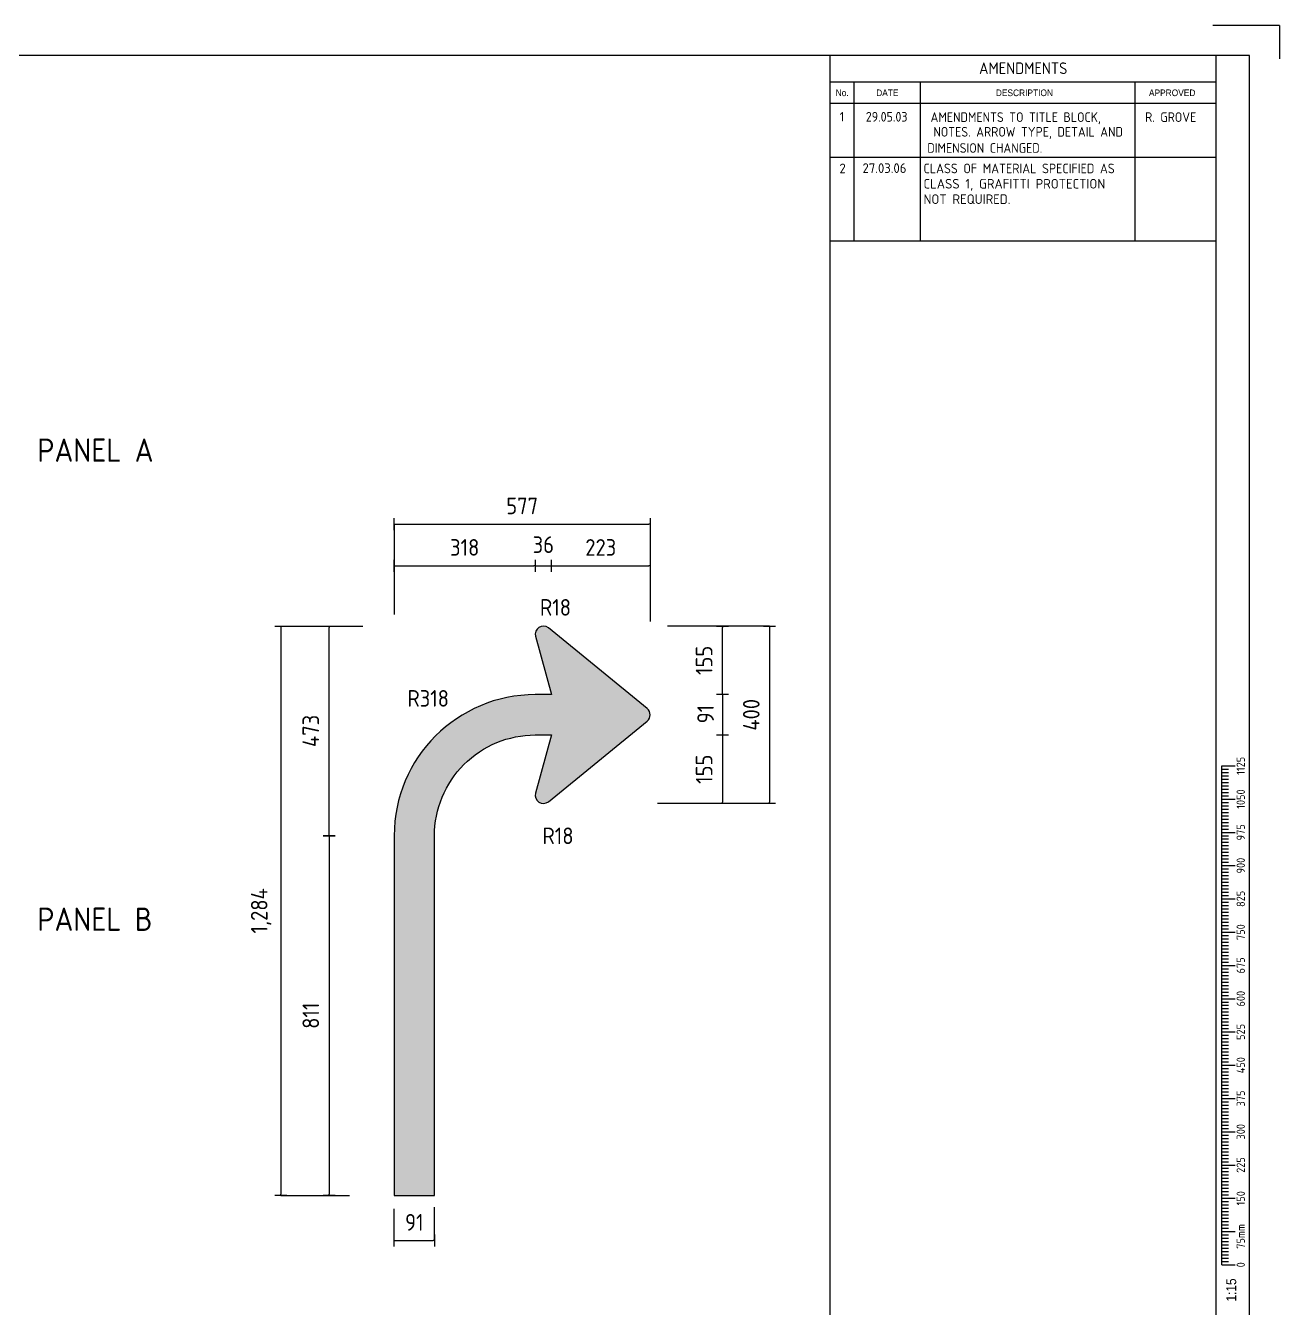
# Model space of a CAD drawing. Extents: x 0 to 420, y 0 to 297.
# Drawn here: x 231.5 to 420, y 104.2 to 297 of the extents above; entities that cross this region are included whole.
import ezdxf
from ezdxf.enums import TextEntityAlignment as Align

# ---------------------------------------------------------------- set-up
doc = ezdxf.new("R2010")
doc.units = 0
doc.header["$LTSCALE"] = 12
doc.header["$MEASUREMENT"] = 0
doc.header["$PDSIZE"] = 4
doc.layers.get('0').update_dxf_attribs({"linetype": 'CONTINUOUS'})
doc.layers.get('DEFPOINTS').update_dxf_attribs({"linetype": 'CONTINUOUS'})
for name, color, linetype in [('L18', 4, 'CONTINUOUS'), ('L25', 1, 'CONTINUOUS'), ('T25', 1, 'CONTINUOUS'), ('T35', 3, 'CONTINUOUS'), ('TBLK18', 4, 'CONTINUOUS'), ('TBLK25', 1, 'CONTINUOUS'), ('TBLK35', 3, 'CONTINUOUS'), ('TBLK50', 7, 'CONTINUOUS')]:
    doc.layers.add(name, color=color, linetype=linetype)
doc.styles.add('HELV', font='helv')
doc.styles.add('HELVL', font='HELVL')
doc.styles.add('ISO', font='iso')
doc.styles.add('ISO3098B', font='iso3098b')
doc.dimstyles.new('SIGNSDIM-15', dxfattribs={"dimtxt": 2.5, "dimasz": 0.2, "dimexe": 1.5, "dimexo": 2, "dimgap": 1.5, "dimtad": 1, "dimdec": 0, "dimlfac": 15, "dimrnd": 1, "dimdsep": 46, "dimlunit": 6, "dimtxsty": 'ISO', "dimblk": 'SGNDIM', "dimcen": 2.5, "dimse1": 1, "dimse2": 1, "dimadec": 0, "dimazin": 0, "dimtfac": 1, "dimtdec": 0, "dimtix": 1, "dimtmove": 0, "dimatfit": 3, "dimldrblk": 'SGNDIM', "dimfxl": 0, "dimtolj": 1, "dimtzin": 0, "dimarcsym": 0})

# ---------------------------------------------------------------- blocks, each defined once
blk = doc.blocks.new('A3BBLK')
at = {"layer": 'TBLK25'}
for q in [(410.0000000000002, 297), (420.0000000000002, 292)]:
    blk.add_line((420.0000000000002, 297), q, dxfattribs=at)
at = {"layer": 'TBLK50'}
for p, q in [((415.5000000000002, 292.5), (13, 292.5)), ((352.5000000000002, 4.5), (352.5000000000002, 292.5)), ((415.5000000000002, 4.5), (415.5000000000002, 292.5))]:
    blk.add_line(p, q, dxfattribs=at)
blk = doc.blocks.new('a3_in_vtblk_trial')
at = {"layer": 'TBLK35'}
blk.add_line((410.5000000000002, 57.0000034073438), (410.5000000000002, 292.5), dxfattribs=at)
blk.add_blockref('A3BBLK', (0, 0))
at = {"layer": 'TBLK18', "style": 'ISO'}
blk.add_attdef('MR_DIRECTORATE', text='', height=1.5, dxfattribs=at).set_placement((381.4999759511999, 67.11854008754318), align=Align.CENTER)
for tag, p in [('STREET_NAME', (355.5137895790352, 61.09980758557714)), ('SUBURB_POSTCODE', (388.4876006384665, 61.09980758557715)), ('TELEPHONE_NO.', (368.305585181161, 58.83607451485062)), ('FAX_NO.', (393.5551626321451, 58.83607451485064))]:
    blk.add_attdef(tag, p, '', height=1.5, dxfattribs=at)
at = {"layer": 'TBLK25', "style": 'ISO'}
for tag, height, p in [('MR_BRANCH', 2, (381.4999759511999, 64.19890984097322)), ('ROAD_SECTION', 1.75, (384.5000000000002, 29.16173896970201)), ('SLK', 1.75, (384.5000000000002, 26.1075246124858)), ('CHAINAGE', 1.75, (384.5000000000002, 19.20540307318197)), ('DRG_TYPE_03', 1.75, (360.5136367805103, 11.49817876604902)), ('DRG_TYPE_02', 1.75, (360.5136367805103, 8.36094648421215)), ('DRG_TYPE_01', 1.75, (360.3001827363209, 5.421370036774192))]:
    blk.add_attdef(tag, text='', height=height, dxfattribs=at).set_placement(p, align=Align.CENTER)
for tag, p, height in [('FILE_NUMBER', (371.7734372500394, 53.23654939078443), 2.5), ('DESIGNED_/_DRAWN', (371.7734372500394, 48.48654939078443), 2), ('DATE', (405.6827107580104, 48.48654939078443), 2), ('VERIFIED', (371.7734372500394, 43.48654939078443), 2), ('DATE', (405.6827107580104, 43.40438194418351), 2), ('APPROVED', (371.7734372500394, 38.48654939078443), 2), ('DATE', (405.6827107580104, 38.39183374674627), 2), ('LOCAL_AUTHORITY', (370.4803380961682, 16.73347288757691), 1.25)]:
    blk.add_attdef(tag, p, '', height=height, dxfattribs=at)
at = {"layer": 'TBLK35', "style": 'ISO', "width": 0.9}
for tag, p in [('ROAD_PROJECT&NUMBER', (384.5000000000002, 32.2306857455136)), ('DRAWING_DESCRIPTION', (384.5000000000002, 22.28803357079107))]:
    blk.add_attdef(tag, text='', height=2.5, dxfattribs=at).set_placement(p, align=Align.CENTER)
at = {"layer": 'TBLK50', "style": 'ISO'}
blk.add_attdef('DRG_NUMBER', (370.5000239680314, 6.021273163303363), '', height=5, dxfattribs=at)
blk = doc.blocks.new('SGNDIM')
for p, q in [((0, 0), (-1, 0)), ((0, 4.5), (0, -4.5))]:
    blk.add_line(p, q)
blk = doc.blocks.new('*D33')
at = {"layer": 'DEFPOINTS', "color": 0}
for p in [(309.8639379629817, 206.750080839071), (269.8801107659443, 121.1491300210633), (293.4795435103127, 121.1491300210633)]:
    blk.add_point(p, dxfattribs=at)
at = {"layer": 'L25', "color": 0, "lineweight": -2}
blk.add_line((269.8801107659444, 206.5500808390711), (269.8801107659443, 121.3491300210633), dxfattribs=at)
at = {"layer": 'L25', "color": 0, "lineweight": -2, "xscale": 0.2, "yscale": 0.2, "zscale": 0.2}
for p, rotation in [((269.8801107659444, 206.750080839071), 90), ((269.8801107659443, 121.1491300210633), 270)]:
    blk.add_blockref('SGNDIM', p, dxfattribs=dict(at, rotation=rotation))
at = {"layer": 'L25', "color": 0, "insert": (266.9426107659443, 163.9496054300672), "char_height": 2.5, "attachment_point": 5, "rotation": 90, "style": 'ISO'}
blk.add_mtext('\\A1;1,284', dxfattribs=at)
blk = doc.blocks.new('*D34')
at = {"layer": 'DEFPOINTS', "color": 0}
for p in [(286.9373363546953, 128.551459558127), (292.9975944110269, 128.551459558127), (292.9975944110269, 114.3828576902004)]:
    blk.add_point(p, dxfattribs=at)
at = {"layer": 'L25', "color": 0, "lineweight": -2}
blk.add_line((287.1373363546953, 114.3828576902004), (292.7975944110269, 114.3828576902004), dxfattribs=at)
at = {"layer": 'L25', "color": 0, "lineweight": -2, "xscale": 0.2, "yscale": 0.2, "zscale": 0.2, "rotation": 180}
blk.add_blockref('SGNDIM', (286.9373363546953, 114.3828576902004), dxfattribs=at)
at = {"layer": 'L25', "color": 0, "lineweight": -2, "xscale": 0.2, "yscale": 0.2, "zscale": 0.2}
blk.add_blockref('SGNDIM', (292.9975944110269, 114.3828576902004), dxfattribs=at)
at = {"layer": 'L25', "color": 0, "insert": (289.9674653828611, 117.1328576902004), "char_height": 2.5, "attachment_point": 5, "style": 'ISO'}
blk.add_mtext('\\A1;91', dxfattribs=at)
blk = doc.blocks.new('*D35')
at = {"layer": 'DEFPOINTS', "color": 0}
for p in [(324.1127759772563, 206.7502750667467), (324.1127759772563, 180.0851396188877), (343.3717790246706, 180.0851396188877)]:
    blk.add_point(p, dxfattribs=at)
at = {"layer": 'L25', "color": 0, "lineweight": -2}
blk.add_line((343.3717790246706, 206.5502750667467), (343.3717790246706, 180.2851396188877), dxfattribs=at)
at = {"layer": 'L25', "color": 0, "lineweight": -2, "xscale": 0.2, "yscale": 0.2, "zscale": 0.2}
for p, rotation in [((343.3717790246706, 206.7502750667467), 90), ((343.3717790246706, 180.0851396188877), 270)]:
    blk.add_blockref('SGNDIM', p, dxfattribs=dict(at, rotation=rotation))
at = {"layer": 'L25', "color": 0, "insert": (340.6217790246705, 193.4177073428173), "char_height": 2.5, "attachment_point": 5, "rotation": 90, "style": 'ISO'}
blk.add_mtext('\\A1;400', dxfattribs=at)
blk = doc.blocks.new('*D36')
at = {"layer": 'DEFPOINTS', "color": 0}
for p in [(277.1551396299211, 206.7502750667468), (299.107596303504, 206.7502750667468), (299.107596303504, 175.2369331738225)]:
    blk.add_point(p, dxfattribs=at)
at = {"layer": 'L25', "color": 0, "lineweight": -2}
blk.add_line((277.1551396299211, 175.4369331738224), (277.1551396299211, 206.5502750667468), dxfattribs=at)
at = {"layer": 'L25', "color": 0, "lineweight": -2, "xscale": 0.2, "yscale": 0.2, "zscale": 0.2}
for p, rotation in [((277.1551396299211, 206.7502750667468), 90), ((277.1551396299211, 175.2369331738225), 270)]:
    blk.add_blockref('SGNDIM', p, dxfattribs=dict(at, rotation=rotation))
at = {"layer": 'L25', "color": 0, "insert": (274.4051396299211, 190.9936041202846), "char_height": 2.5, "attachment_point": 5, "rotation": 90, "style": 'ISO'}
blk.add_mtext('\\A1;473', dxfattribs=at)
blk = doc.blocks.new('*D37')
at = {"layer": 'DEFPOINTS', "color": 0}
for p in [(297.0792287678045, 206.7502750667468), (336.2820768939142, 206.7502750667467), (297.0792287678045, 196.447836370983)]:
    blk.add_point(p, dxfattribs=at)
at = {"layer": 'L25', "color": 0, "lineweight": -2}
blk.add_line((336.2820768939142, 196.647836370983), (336.2820768939142, 206.5502750667467), dxfattribs=at)
at = {"layer": 'L25', "color": 0, "lineweight": -2, "xscale": 0.2, "yscale": 0.2, "zscale": 0.2}
for p, rotation in [((336.2820768939142, 206.7502750667467), 90), ((336.2820768939142, 196.447836370983), 270)]:
    blk.add_blockref('SGNDIM', p, dxfattribs=dict(at, rotation=rotation))
at = {"layer": 'L25', "color": 0, "insert": (333.5320768939142, 201.5990557188649), "char_height": 2.5, "attachment_point": 5, "rotation": 90, "style": 'ISO'}
blk.add_mtext('\\A1;155', dxfattribs=at)
blk = doc.blocks.new('*D38')
at = {"layer": 'DEFPOINTS', "color": 0}
for p in [(297.0792287678045, 190.3875783146514), (297.0792287678045, 180.0851396188877), (336.2820768939142, 180.0851396188877)]:
    blk.add_point(p, dxfattribs=at)
at = {"layer": 'L25', "color": 0, "lineweight": -2}
blk.add_line((336.2820768939142, 190.1875783146514), (336.2820768939142, 180.2851396188877), dxfattribs=at)
at = {"layer": 'L25', "color": 0, "lineweight": -2, "xscale": 0.2, "yscale": 0.2, "zscale": 0.2}
for p, rotation in [((336.2820768939142, 190.3875783146514), 90), ((336.2820768939142, 180.0851396188877), 270)]:
    blk.add_blockref('SGNDIM', p, dxfattribs=dict(at, rotation=rotation))
at = {"layer": 'L25', "color": 0, "insert": (333.5320768939142, 185.2363589667696), "char_height": 2.5, "attachment_point": 5, "rotation": 90, "style": 'ISO'}
blk.add_mtext('\\A1;155', dxfattribs=at)
blk = doc.blocks.new('*D39')
at = {"layer": 'DEFPOINTS', "color": 0}
for p in [(325.4199750124008, 222.0666137075758), (286.9373363546953, 172.585143485761), (325.4199750124008, 172.5851434857609)]:
    blk.add_point(p, dxfattribs=at)
at = {"layer": 'L25', "color": 0, "lineweight": -2}
blk.add_line((287.1373363546953, 222.0666137075758), (325.2199750124008, 222.0666137075758), dxfattribs=at)
at = {"layer": 'L25', "color": 0, "lineweight": -2, "xscale": 0.2, "yscale": 0.2, "zscale": 0.2, "rotation": 180}
blk.add_blockref('SGNDIM', (286.9373363546953, 222.0666137075758), dxfattribs=at)
at = {"layer": 'L25', "color": 0, "lineweight": -2, "xscale": 0.2, "yscale": 0.2, "zscale": 0.2}
blk.add_blockref('SGNDIM', (325.4199750124008, 222.0666137075758), dxfattribs=at)
at = {"layer": 'L25', "color": 0, "insert": (306.178655683548, 224.8166137075758), "char_height": 2.5, "attachment_point": 5, "style": 'ISO'}
blk.add_mtext('\\A1;577', dxfattribs=at)
blk = doc.blocks.new('*D40')
at = {"layer": 'DEFPOINTS', "color": 0}
for p in [(308.1482395518558, 215.8270115983869), (286.9373363546953, 166.345541376572), (308.1482395518558, 166.345541376572)]:
    blk.add_point(p, dxfattribs=at)
at = {"layer": 'L25', "color": 0, "lineweight": -2}
blk.add_line((287.1373363546953, 215.8270115983869), (307.9482395518558, 215.8270115983869), dxfattribs=at)
at = {"layer": 'L25', "color": 0, "lineweight": -2, "xscale": 0.2, "yscale": 0.2, "zscale": 0.2, "rotation": 180}
blk.add_blockref('SGNDIM', (286.9373363546953, 215.8270115983869), dxfattribs=at)
at = {"layer": 'L25', "color": 0, "lineweight": -2, "xscale": 0.2, "yscale": 0.2, "zscale": 0.2}
blk.add_blockref('SGNDIM', (308.1482395518558, 215.8270115983869), dxfattribs=at)
at = {"layer": 'L25', "color": 0, "insert": (297.5427879532755, 218.5770115983869), "char_height": 2.5, "attachment_point": 5, "style": 'ISO'}
blk.add_mtext('\\A1;318', dxfattribs=at)
blk = doc.blocks.new('*D41')
at = {"layer": 'DEFPOINTS', "color": 0}
for p in [(310.5723427743884, 215.8270115983869), (325.4199750124008, 215.8270115983869), (325.4199750124008, 215.8270115983869)]:
    blk.add_point(p, dxfattribs=at)
at = {"layer": 'L25', "color": 0, "lineweight": -2}
blk.add_line((310.7723427743884, 215.8270115983869), (325.2199750124008, 215.8270115983869), dxfattribs=at)
at = {"layer": 'L25', "color": 0, "lineweight": -2, "xscale": 0.2, "yscale": 0.2, "zscale": 0.2, "rotation": 180}
blk.add_blockref('SGNDIM', (310.5723427743884, 215.8270115983869), dxfattribs=at)
at = {"layer": 'L25', "color": 0, "lineweight": -2, "xscale": 0.2, "yscale": 0.2, "zscale": 0.2}
blk.add_blockref('SGNDIM', (325.4199750124008, 215.8270115983869), dxfattribs=at)
at = {"layer": 'L25', "color": 0, "insert": (317.9961588933946, 218.5770115983869), "char_height": 2.5, "attachment_point": 5, "style": 'ISO'}
blk.add_mtext('\\A1;223', dxfattribs=at)
blk = doc.blocks.new('sca15_3')
at = {"layer": 'L18'}
for p, q in [((-4.144924845023667, 89), (-2.144924845023667, 89)), ((-4.144924845023667, 14), (-4.144924845023667, 89)), ((-4.144924845023667, 88.5), (-3.144924845023667, 88.5)), ((-4.144924845023667, 88), (-3.144924845023667, 88)), ((-4.144924845023667, 87.5), (-3.144924845023667, 87.5)), ((-4.144924845023667, 87), (-3.144924845023667, 87)), ((-4.144924845023667, 86.5), (-3.144924845023667, 86.5)), ((-4.144924845023667, 86), (-3.144924845023667, 86)), ((-4.144924845023667, 85.5), (-3.144924845023667, 85.5)), ((-4.144924845023667, 85), (-3.144924845023667, 85)), ((-4.144924845023667, 84.5), (-3.144924845023667, 84.5)), ((-4.144924845023667, 84), (-2.144924845023667, 84)), ((-4.144924845023667, 83.5), (-3.144924845023667, 83.5)), ((-4.144924845023667, 83), (-3.144924845023667, 83)), ((-4.144924845023667, 82.5), (-3.144924845023667, 82.5)), ((-4.144924845023667, 82), (-3.144924845023667, 82)), ((-4.144924845023667, 81.5), (-3.144924845023667, 81.5)), ((-4.144924845023667, 81), (-3.144924845023667, 81)), ((-4.144924845023667, 80.5), (-3.144924845023667, 80.5)), ((-4.144924845023667, 80), (-3.144924845023667, 80)), ((-4.144924845023667, 79.5), (-3.144924845023667, 79.5)), ((-4.144924845023667, 79), (-2.144924845023667, 79)), ((-4.144924845023667, 78.5), (-3.144924845023667, 78.5)), ((-4.144924845023667, 78), (-3.144924845023667, 78)), ((-4.144924845023667, 77.5), (-3.144924845023667, 77.5)), ((-4.144924845023667, 77), (-3.144924845023667, 77)), ((-4.144924845023667, 76.5), (-3.144924845023667, 76.5)), ((-4.144924845023667, 76), (-3.144924845023667, 76)), ((-4.144924845023667, 75.5), (-3.144924845023667, 75.5)), ((-4.144924845023667, 75), (-3.144924845023667, 75)), ((-4.144924845023667, 74.5), (-3.144924845023667, 74.5)), ((-4.144924845023667, 74), (-2.144924845023667, 74)), ((-4.144924845023667, 73.5), (-3.144924845023667, 73.5)), ((-4.144924845023667, 73), (-3.144924845023667, 73)), ((-4.144924845023667, 72.5), (-3.144924845023667, 72.5)), ((-4.144924845023667, 72), (-3.144924845023667, 72)), ((-4.144924845023667, 71.5), (-3.144924845023667, 71.5)), ((-4.144924845023667, 71), (-3.144924845023667, 71)), ((-4.144924845023667, 70.5), (-3.144924845023667, 70.5)), ((-4.144924845023667, 70), (-3.144924845023667, 70)), ((-4.144924845023667, 69.5), (-3.144924845023667, 69.5)), ((-4.144924845023667, 69), (-2.144924845023667, 69)), ((-4.144924845023667, 68.5), (-3.144924845023667, 68.5)), ((-4.144924845023667, 68), (-3.144924845023667, 68)), ((-4.144924845023667, 67.5), (-3.144924845023667, 67.5)), ((-4.144924845023667, 67), (-3.144924845023667, 67)), ((-4.144924845023667, 66.5), (-3.144924845023667, 66.5)), ((-4.144924845023667, 66), (-3.144924845023667, 66)), ((-4.144924845023667, 65.5), (-3.144924845023667, 65.5)), ((-4.144924845023667, 65), (-3.144924845023667, 65)), ((-4.144924845023667, 64.5), (-3.144924845023667, 64.5)), ((-4.144924845023667, 64), (-2.144924845023667, 64)), ((-4.144924845023667, 63.5), (-3.144924845023667, 63.5)), ((-4.144924845023667, 63), (-3.144924845023667, 63)), ((-4.144924845023667, 62.5), (-3.144924845023667, 62.5)), ((-4.144924845023667, 62), (-3.144924845023667, 62)), ((-4.144924845023667, 61.5), (-3.144924845023667, 61.5)), ((-4.144924845023667, 61), (-3.144924845023667, 61)), ((-4.144924845023667, 60.5), (-3.144924845023667, 60.5)), ((-4.144924845023667, 60), (-3.144924845023667, 60)), ((-4.144924845023667, 59.5), (-3.144924845023667, 59.5)), ((-4.144924845023667, 59), (-2.144924845023667, 59)), ((-4.144924845023667, 58.5), (-3.144924845023667, 58.5)), ((-4.144924845023667, 58), (-3.144924845023667, 58)), ((-4.144924845023667, 57.5), (-3.144924845023667, 57.5)), ((-4.144924845023667, 57), (-3.144924845023667, 57)), ((-4.144924845023667, 56.5), (-3.144924845023667, 56.5)), ((-4.144924845023667, 56), (-3.144924845023667, 56)), ((-4.144924845023667, 55.5), (-3.144924845023667, 55.5)), ((-4.144924845023667, 55), (-3.144924845023667, 55)), ((-4.144924845023667, 54.5), (-3.144924845023667, 54.5)), ((-4.144924845023667, 54), (-2.144924845023667, 54)), ((-4.144924845023667, 53.5), (-3.144924845023667, 53.5)), ((-4.144924845023667, 53), (-3.144924845023667, 53)), ((-4.144924845023667, 52.5), (-3.144924845023667, 52.5)), ((-4.144924845023667, 52), (-3.144924845023667, 52)), ((-4.144924845023667, 51.5), (-3.144924845023667, 51.5)), ((-4.144924845023667, 51), (-3.144924845023667, 51)), ((-4.144924845023667, 50.5), (-3.144924845023667, 50.5)), ((-4.144924845023667, 50), (-3.144924845023667, 50)), ((-4.144924845023667, 49.5), (-3.144924845023667, 49.5)), ((-4.144924845023667, 49), (-2.144924845023667, 49)), ((-4.144924845023667, 48.5), (-3.144924845023667, 48.5)), ((-4.144924845023667, 48), (-3.144924845023667, 48)), ((-4.144924845023667, 47.5), (-3.144924845023667, 47.5)), ((-4.144924845023667, 47), (-3.144924845023667, 47)), ((-4.144924845023667, 46.5), (-3.144924845023667, 46.5)), ((-4.144924845023667, 46), (-3.144924845023667, 46)), ((-4.144924845023667, 45.5), (-3.144924845023667, 45.5)), ((-4.144924845023667, 45), (-3.144924845023667, 45)), ((-4.144924845023667, 44.5), (-3.144924845023667, 44.5)), ((-4.144924845023667, 44), (-2.144924845023667, 44)), ((-4.144924845023667, 43.5), (-3.144924845023667, 43.5)), ((-4.144924845023667, 43), (-3.144924845023667, 43)), ((-4.144924845023667, 42.5), (-3.144924845023667, 42.5)), ((-4.144924845023667, 42), (-3.144924845023667, 42)), ((-4.144924845023667, 41.5), (-3.144924845023667, 41.5)), ((-4.144924845023667, 41), (-3.144924845023667, 41)), ((-4.144924845023667, 40.5), (-3.144924845023667, 40.5)), ((-4.144924845023667, 40), (-3.144924845023667, 40)), ((-4.144924845023667, 39.5), (-3.144924845023667, 39.5)), ((-4.144924845023667, 39), (-2.144924845023667, 39)), ((-4.144924845023667, 38.5), (-3.144924845023667, 38.5)), ((-4.144924845023667, 38), (-3.144924845023667, 38)), ((-4.144924845023667, 37.5), (-3.144924845023667, 37.5)), ((-4.144924845023667, 37), (-3.144924845023667, 37)), ((-4.144924845023667, 36.5), (-3.144924845023667, 36.5)), ((-4.144924845023667, 36), (-3.144924845023667, 36)), ((-4.144924845023667, 35.5), (-3.144924845023667, 35.5)), ((-4.144924845023667, 35), (-3.144924845023667, 35)), ((-4.144924845023667, 34.5), (-3.144924845023667, 34.5)), ((-4.144924845023667, 34), (-2.144924845023667, 34)), ((-4.144924845023667, 33.5), (-3.144924845023667, 33.5)), ((-4.144924845023667, 33), (-3.144924845023667, 33)), ((-4.144924845023667, 32.5), (-3.144924845023667, 32.5)), ((-4.144924845023667, 32), (-3.144924845023667, 32)), ((-4.144924845023667, 31.5), (-3.144924845023667, 31.5)), ((-4.144924845023667, 31), (-3.144924845023667, 31)), ((-4.144924845023667, 30.5), (-3.144924845023667, 30.5)), ((-4.144924845023667, 30), (-3.144924845023667, 30)), ((-4.144924845023667, 29.5), (-3.144924845023667, 29.5)), ((-4.144924845023667, 29), (-2.144924845023667, 29)), ((-4.144924845023667, 28.5), (-3.144924845023667, 28.5)), ((-4.144924845023667, 28), (-3.144924845023667, 28)), ((-4.144924845023667, 27.5), (-3.144924845023667, 27.5)), ((-4.144924845023667, 27), (-3.144924845023667, 27)), ((-4.144924845023667, 26.5), (-3.144924845023667, 26.5)), ((-4.144924845023667, 26), (-3.144924845023667, 26)), ((-4.144924845023667, 25.5), (-3.144924845023667, 25.5)), ((-4.144924845023667, 25), (-3.144924845023667, 25)), ((-4.144924845023667, 24.5), (-3.144924845023667, 24.5)), ((-4.144924845023667, 24), (-2.144924845023667, 24)), ((-4.144924845023667, 23.5), (-3.144924845023667, 23.5)), ((-4.144924845023667, 23), (-3.144924845023667, 23)), ((-4.144924845023667, 22.5), (-3.144924845023667, 22.5)), ((-4.144924845023667, 22), (-3.144924845023667, 22)), ((-4.144924845023667, 21.5), (-3.144924845023667, 21.5)), ((-4.144924845023667, 21), (-3.144924845023667, 21)), ((-4.144924845023667, 20.5), (-3.144924845023667, 20.5)), ((-4.144924845023667, 20), (-3.144924845023667, 20)), ((-4.144924845023667, 19.5), (-3.144924845023667, 19.5)), ((-4.144924845023667, 19), (-2.144924845023667, 19)), ((-4.144924845023667, 18.5), (-3.144924845023667, 18.5)), ((-4.144924845023667, 18), (-3.144924845023667, 18)), ((-4.144924845023667, 17.5), (-3.144924845023667, 17.5)), ((-4.144924845023667, 17), (-3.144924845023667, 17)), ((-4.144924845023667, 16.5), (-3.144924845023667, 16.5)), ((-4.144924845023667, 16), (-3.144924845023667, 16)), ((-4.144924845023667, 15.5), (-3.144924845023667, 15.5)), ((-4.144924845023667, 15), (-3.144924845023667, 15)), ((-4.144924845023667, 14.5), (-3.144924845023667, 14.5)), ((-4.144924845023667, 14), (-2.144924845023667, 14))]:
    blk.add_line(p, q, dxfattribs=at)
at = {"layer": 'L18', "style": 'ISO'}
for s, p in [('1125', (-0.6781779558270102, 89)), ('1050', (-0.6781779558270102, 84)), ('975', (-0.6781779558270102, 79)), ('900', (-0.6781779558270102, 74)), ('825', (-0.6781779558270102, 69)), ('750', (-0.6781779558270102, 64)), ('675', (-0.6781779558270102, 59)), ('600', (-0.6781779558270102, 54)), ('525', (-0.6781779558270102, 49)), ('450', (-0.6781779558270102, 44)), ('375', (-0.6781779558270102, 39)), ('300', (-0.6781779558270102, 34)), ('225', (-0.6781779558270102, 29)), ('150', (-0.6781779558270102, 24)), ('0', (-0.6781779558270102, 14))]:
    blk.add_text(s, height=1.25, rotation=90, dxfattribs=at).set_placement(p, align=Align.CENTER)
blk.add_text('75mm', height=1.25, rotation=90, dxfattribs=at).set_placement((-0.6747569548835202, 16.41232299830881))
at = {"layer": 'L18', "style": 'HELV', "width": 0.85}
blk.add_text('1:15', height=1.5, rotation=90, dxfattribs=at).set_placement((-1.985714686587016, 11.9491456330818), align=Align.RIGHT)
blk = doc.blocks.new('*D43')
at = {"layer": 'DEFPOINTS', "color": 0}
for p in [(277.1551396299211, 175.2369331738225), (277.1551396299209, 121.1491300210633), (288.1313679667126, 121.1491300210633)]:
    blk.add_point(p, dxfattribs=at)
at = {"layer": 'L25', "color": 0, "lineweight": -2}
blk.add_line((277.155139629921, 175.0369331738225), (277.1551396299209, 121.3491300210633), dxfattribs=at)
at = {"layer": 'L25', "color": 0, "lineweight": -2, "xscale": 0.2, "yscale": 0.2, "zscale": 0.2}
for p, rotation in [((277.155139629921, 175.2369331738225), 90), ((277.1551396299209, 121.1491300210633), 270)]:
    blk.add_blockref('SGNDIM', p, dxfattribs=dict(at, rotation=rotation))
at = {"layer": 'L25', "color": 0, "insert": (274.4051396299209, 148.1930315974429), "char_height": 2.5, "attachment_point": 5, "rotation": 90, "style": 'ISO'}
blk.add_mtext('\\A1;811', dxfattribs=at)

msp = doc.modelspace()

# ---------------------------------------------------------------- hatches: boundary and pattern name
at = {"layer": 'L25'}
h = msp.add_hatch(color=256, dxfattribs=at)
edge = h.paths.add_edge_path()
edge.add_line((286.9373363546953, 175.2369331738225), (286.9373363546953, 121.1491300210633))
edge.add_line((286.9373363546953, 121.1491300210633), (292.9975944110269, 121.1491300210633))
edge.add_line((292.9975944110269, 121.1491300210633), (292.9975944110269, 175.2369331738225))
edge.add_arc((308.1482395518559, 175.2369331738225), 15.150645140829, 89.99999999999977, 179.9999999999998, ccw=False)
edge.add_line((308.1482395518559, 190.3875783146514), (310.5723427743884, 190.3875783146514))
edge.add_line((310.5723427743884, 190.3875783146514), (308.1905819662231, 181.6147593379095))
edge.add_arc((309.3602911631221, 181.2971912301541), 1.212051611266344, 164.8107132628176, 309.2256740638781)
edge.add_line((310.1267641060989, 180.3582618738883), (324.9743963446596, 192.4787779725502))
edge.add_arc((324.2079234011345, 193.4177073283684), 1.212051611266289, 309.2256740973357, 410.7743259026643)
edge.add_line((324.9743963446596, 194.3566366841867), (310.1267641066472, 206.4771528112986))
edge.add_arc((309.3602911631221, 205.5382234554804), 1.212051611266347, 50.77432590266306, 195.1892867371824)
edge.add_line((308.1905819662231, 205.220655347725), (310.5723427743884, 196.447836370983))
edge.add_line((310.5723427743884, 196.447836370983), (308.1482395518559, 196.447836370983))
edge.add_arc((308.1482395518559, 175.2369331738225), 21.21090319716055, 89.99999999999984, 179.9999999999999)

# ---------------------------------------------------------------- linework, layer by layer
for p, q in [((286.9373363546953, 222.0666137075758), (286.9373363546953, 208.4699137622033)), ((325.4199750124008, 222.0666137075758), (325.4199750124008, 207.4663130390898)), ((308.1482395518558, 215.8270115983869), (310.5723427743884, 215.8270115983869)), ((269.8801107659443, 206.7500808390711), (282.246107162843, 206.7500808390711)), ((343.3717790246706, 206.7502750667467), (328.0364669959774, 206.7502750667467)), ((336.2820768939142, 196.847836370983), (336.2820768939142, 197.247836370983)), ((336.2820768939142, 196.447836370983), (336.2820768939142, 190.3875783146514)), ((336.2820768939142, 189.9875783146514), (336.2820768939142, 189.5875783146514)), ((343.3717790246706, 180.0851396188877), (326.5380948853584, 180.0851396188877)), ((269.8801107659443, 121.1491300210633), (280.2484271292827, 121.1491300210633)), ((286.9373363546953, 114.3828576902004), (286.9373363546953, 119.1629600179885)), ((292.9975944110269, 114.3828576902004), (292.9975944110269, 119.422491537183))]:
    msp.add_line(p, q, dxfattribs=at)
msp.add_lwpolyline([(286.9373363546953, 175.2369331738225), (286.9373363546953, 121.1491300210633), (292.9975944110269, 121.1491300210633), (292.9975944110269, 175.2369331738225, -0.414213562373095), (308.1482395518559, 190.3875783146514), (310.5723427743884, 190.3875783146514), (308.1905819662231, 181.6147593379095, 0.7293125378918052), (310.1267641060989, 180.3582618738883), (324.9743963446596, 192.4787779725502, 0.4745603755810995), (324.9743963446596, 194.3566366841867), (310.1267641066472, 206.4771528112986, 0.7293125381154544), (308.1905819662231, 205.220655347725), (310.5723427743884, 196.447836370983), (308.1482395518559, 196.447836370983, 0.414213562373095)], format="xyb", close=True, dxfattribs=at)
at = {"layer": 'TBLK25'}
for p, q in [((410.5000000000002, 288.5), (352.5000000000002, 288.4999999999999)), ((356.0740069478837, 264.5965470397815), (356.074006947884, 288.4999999999999)), ((366.0740069478838, 264.5965470397815), (366.0740069478837, 288.4999999999999)), ((398.3258357894709, 264.5965470397815), (398.3258357894713, 288.5)), ((410.5000000000002, 285.3), (352.5000000000002, 285.2999999999999)), ((410.5654326616154, 277.1590974797038), (352.5654326616154, 277.1590974797037)), ((410.5000000000003, 264.5965470397816), (352.5000000000003, 264.5965470397815))]:
    msp.add_line(p, q, dxfattribs=at)

# ---------------------------------------------------------------- block references
at = {"layer": 'L25'}
for name, p in [('a3_in_vtblk_trial', (0, 0)), ('sca15_3', (415.5000000000002, 96.75000340734367))]:
    msp.add_blockref(name, p, dxfattribs=at)

# ---------------------------------------------------------------- texts
at = {"layer": 'L25', "style": 'ISO3098B'}
for s, p in [('2', (353.8788378815625, 274.8193993895761)), ('27.03.06', (357.3444780861489, 274.8596423641795)), ('CLASS 1, GRAFITTI PROTECTION', (366.5141446365765, 272.5133696044941)), ('NOT REQUIRED.', (366.5141446365765, 270.1972873750616))]:
    msp.add_text(s, height=1.45, dxfattribs=at).set_placement(p)
at = {"layer": 'L25', "style": 'ISO3098B', "width": 0.95}
msp.add_text('CLASS OF MATERIAL SPECIFIED AS ', height=1.45, dxfattribs=at).set_placement((366.5141446365765, 274.8143604104934))
at = {"layer": 'L25', "style": 'ISO'}
msp.add_text('91', height=2.5, rotation=90, dxfattribs=at).set_placement((335.0014769830119, 192.1375192904911))
at = {"layer": 'L25', "char_height": 2.5, "attachment_point": 5, "style": 'ISO'}
for s, insert in [('\\A1;36', (309.360291163122, 218.9892605477879)), ('R18', (311.1883218022668, 209.564063351884)), ('R318', (292.0507053818739, 195.8855684570735)), ('R18', (311.5642268842884, 175.2264680140649))]:
    msp.add_mtext(s, dxfattribs=dict(at, insert=insert))
at = {"layer": 'T25', "style": 'ISO'}
for s, p in [('1', (354.2430009273667, 282.5907662171463)), ('29.05.03', (360.9672617389304, 282.578977191762)), ('AMENDMENTS TO TITLE BLOCK,', (380.3704900680025, 282.527300181226)), ('R. GROVE', (403.6683010660483, 282.527300181226)), ('NOTES. ARROW TYPE, DETAIL AND', (382.2431955760597, 280.3218208548424)), ('DIMENSION CHANGED.', (375.7202325248346, 277.8872943411137))]:
    msp.add_text(s, height=1.45, dxfattribs=at).set_placement(p, align=Align.CENTER)
at = {"layer": 'T35', "style": 'ISO'}
for s, p in [('PANEL A', (233.2916359769875, 231.4462145720172)), ('PANEL B', (233.2916359769875, 160.9435715884355))]:
    msp.add_text(s, height=3.5, dxfattribs=at).set_placement(p)
at = {"layer": 'TBLK18', "style": 'HELVL', "width": 0.9}
for s, p in [('No.', (354.2870034739423, 286.4065612905388)), ('DATE', (361.074006947884, 286.4065612905389)), ('DESCRIPTION', (381.6771900606108, 286.4065612905393)), ('APPROVED', (403.8901865866691, 286.4065612905396))]:
    msp.add_text(s, height=1, dxfattribs=at).set_placement(p, align=Align.CENTER)
at = {"layer": 'TBLK25', "style": 'ISO'}
msp.add_text('AMENDMENTS', height=1.75, dxfattribs=at).set_placement((381.5000000000006, 289.7273196586563), align=Align.CENTER)

# ---------------------------------------------------------------- dimensions: what is measured, and where the dimension line sits
at = {"layer": 'L25'}
for base, p1, p2, picture, middle in [((325.4199750124008, 222.0666137075758), (286.9373363546953, 172.585143485761), (325.4199750124008, 172.5851434857609), '*D39', (306.178655683548, 224.8166137075758)), ((308.1482395518558, 215.8270115983869), (286.9373363546953, 166.345541376572), (308.1482395518558, 166.345541376572), '*D40', (297.5427879532755, 218.5770115983869)), ((325.4199750124008, 215.8270115983869), (310.5723427743884, 215.8270115983869), (325.4199750124008, 215.8270115983869), '*D41', (317.9961588933946, 218.5770115983869)), ((292.9975944110269, 114.3828576902004), (286.9373363546953, 128.551459558127), (292.9975944110269, 128.551459558127), '*D34', (289.9674653828611, 117.1328576902004))]:
    dim = msp.add_linear_dim(base=base, p1=p1, p2=p2, dimstyle='SIGNSDIM-15', dxfattribs=at)
    dim.commit()
    dim.dimension.update_dxf_attribs({"geometry": picture, "text_midpoint": middle})
for base, p1, p2, picture, middle in [((269.8801107659443, 121.1491300210633), (309.8639379629817, 206.750080839071), (293.4795435103127, 121.1491300210633), '*D33', (266.9426107659443, 163.9496054300672)), ((277.1551396299211, 206.7502750667468), (299.107596303504, 175.2369331738225), (299.107596303504, 206.7502750667468), '*D36', (274.4051396299211, 190.9936041202846)), ((336.2820768939142, 206.7502750667467), (297.0792287678045, 196.447836370983), (297.0792287678045, 206.7502750667468), '*D37', (333.5320768939142, 201.5990557188649)), ((343.3717790246706, 180.0851396188877), (324.1127759772563, 206.7502750667467), (324.1127759772563, 180.0851396188877), '*D35', (340.6217790246705, 193.4177073428173)), ((336.2820768939142, 180.0851396188877), (297.0792287678045, 190.3875783146514), (297.0792287678045, 180.0851396188877), '*D38', (333.5320768939142, 185.2363589667696)), ((277.1551396299209, 121.1491300210633), (277.1551396299211, 175.2369331738225), (288.1313679667126, 121.1491300210633), '*D43', (274.4051396299209, 148.1930315974429))]:
    dim = msp.add_linear_dim(base=base, p1=p1, p2=p2, angle=90, dimstyle='SIGNSDIM-15', dxfattribs=at)
    dim.commit()
    dim.dimension.update_dxf_attribs({"geometry": picture, "text_midpoint": middle})

doc.saveas('drawing.dxf')
